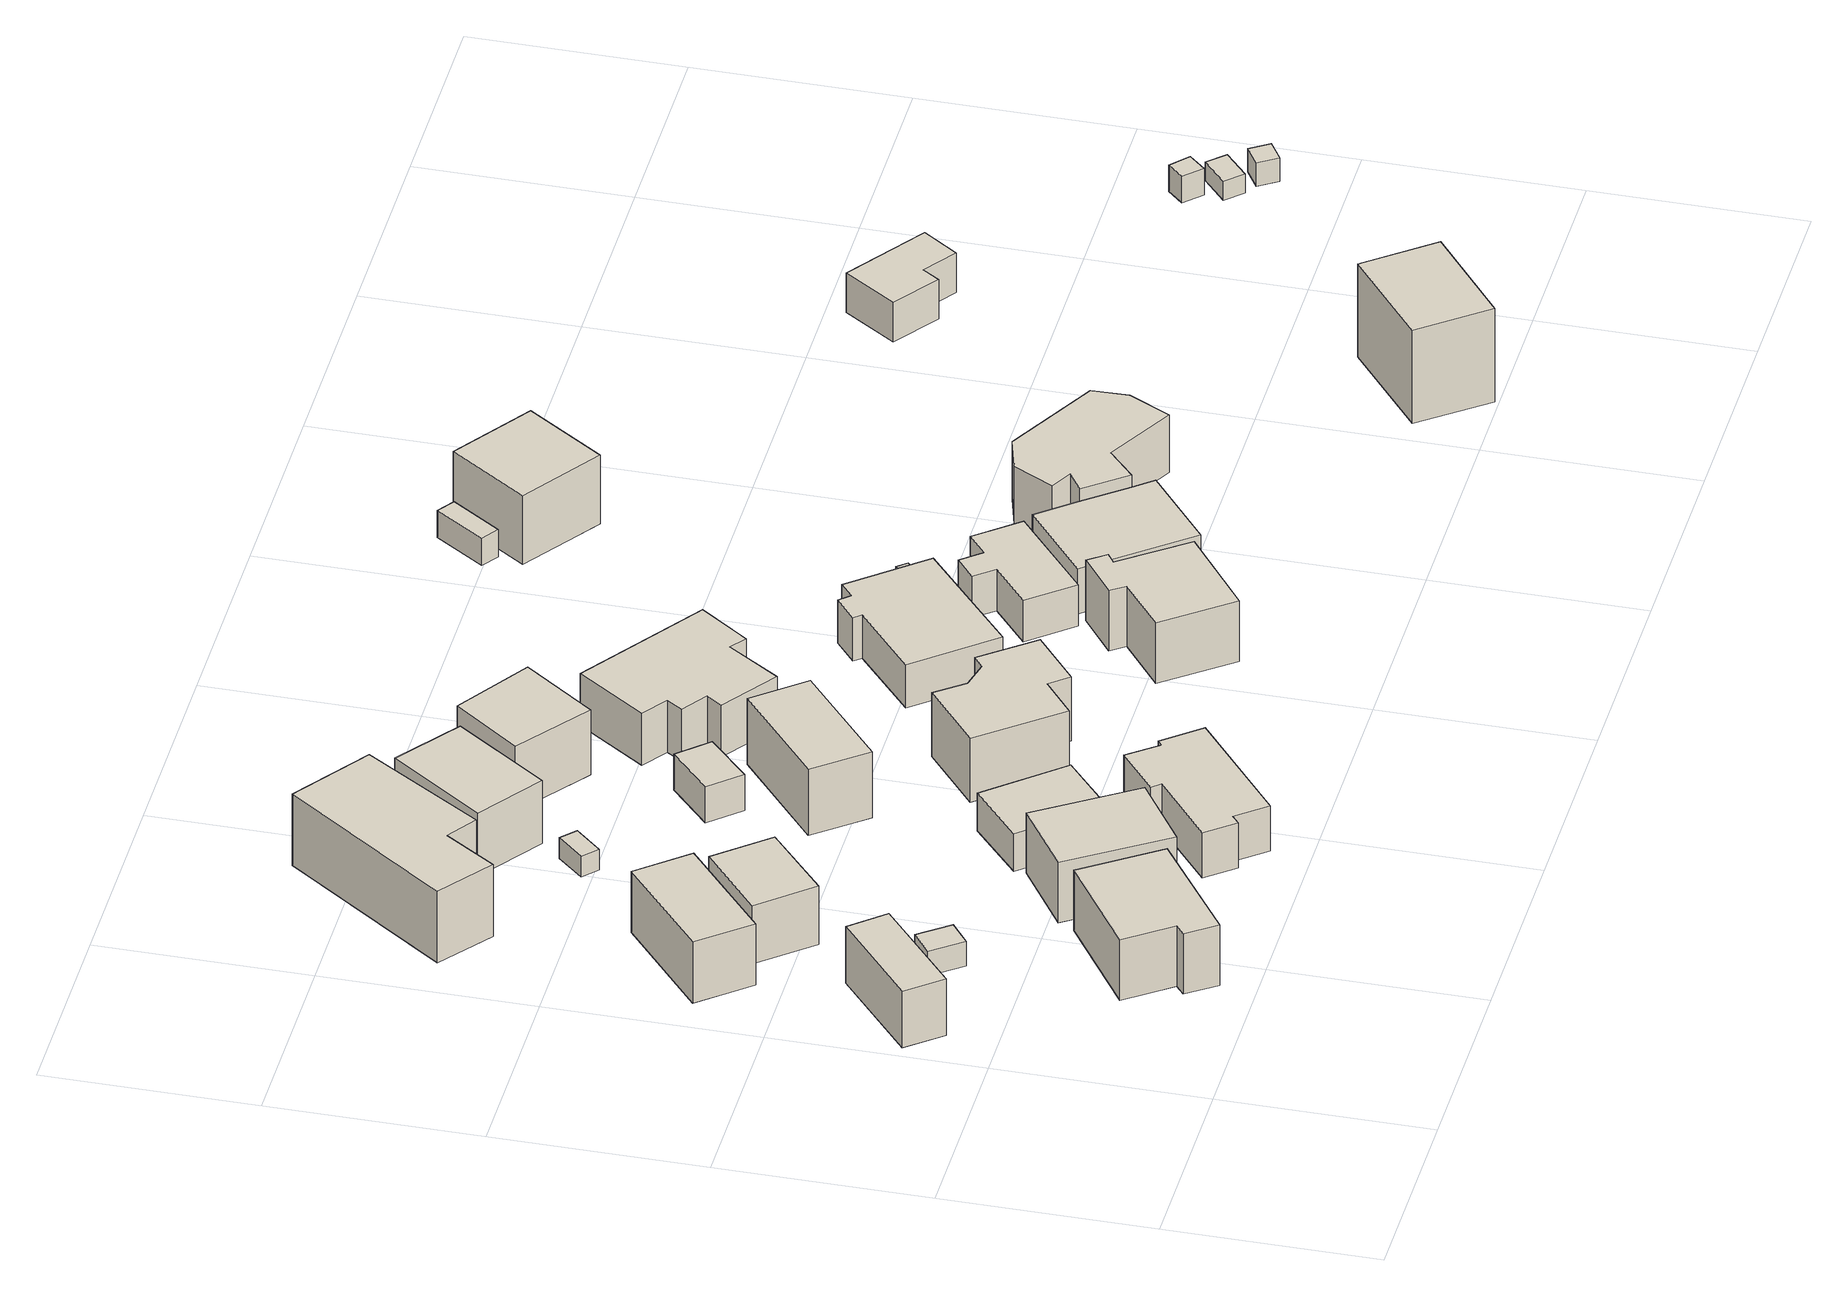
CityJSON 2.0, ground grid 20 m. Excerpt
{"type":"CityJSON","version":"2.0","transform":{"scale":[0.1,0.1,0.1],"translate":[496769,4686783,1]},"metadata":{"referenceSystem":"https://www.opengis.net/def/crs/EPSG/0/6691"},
"CityObjects":{
"building1":{"type":"Building","attributes":{"usage":"411","yearOfConstruction":1925,"measuredHeight":6.4,"storeysAboveGround":1,"storeysBelowGround":9999,"BuildingDetailAttribute.siteArea":193,"BuildingDetailAttribute.totalFloorArea":40,"BuildingDetailAttribute.buildingFootprintArea":40,"BuildingDetailAttribute.buildingRoofEdgeArea":46.1,"BuildingDetailAttribute.buildingStructureOrgType":"1","BuildingDetailAttribute.fireproofStructureType":"1003","BuildingDetailAttribute.urbanPlanType":"21","BuildingDetailAttribute.areaClassificationType":"22","BuildingDetailAttribute.districtsAndZonesType":"5","BuildingDetailAttribute.landUseType":"261","BuildingDetailAttribute.buildingCoverageRate":21,"BuildingDetailAttribute.floorAreaRate":21,"BuildingDetailAttribute.specifiedBuildingCoverageRate":60,"BuildingDetailAttribute.specifiedFloorAreaRate":200,"BuildingDetailAttribute.surveyYear":2018,"TsunamiRiskAttribute.description":"1","TsunamiRiskAttribute.rank":"3","TsunamiRiskAttribute.depth":3.55,"LandSlideRiskAttribute.description":"1","LandSlideRiskAttribute.areaType":"1","BuildingIDAttribute.prefecture":"01","BuildingIDAttribute.city":"01205","RealEstateIDAttribute.realEstateIDOfBuilding":"4302000064531-0000","RealEstateIDAttribute.numberOfRealEstateIDOfLand":132,"RealEstateIDAttribute.realEstateIDOfLand":"4302000068908-0000","RealEstateIDAttribute.matchingScore":98},"geometry":[{"type":"Solid","lod":"1","boundaries":[[[[0,1,2,3]],[[2,4,5,3]],[[1,6,4,2]],[[0,7,6,1]],[[3,5,7,0]],[[4,6,7,5]]]]}]},
"building2":{"type":"Building","attributes":{"usage":"461","yearOfConstruction":"0001","measuredHeight":3.1,"storeysAboveGround":9999,"storeysBelowGround":9999,"BuildingDetailAttribute.siteArea":-9999,"BuildingDetailAttribute.totalFloorArea":-9999,"BuildingDetailAttribute.buildingFootprintArea":-9999,"BuildingDetailAttribute.buildingRoofEdgeArea":-9999,"BuildingDetailAttribute.buildingStructureOrgType":"9","BuildingDetailAttribute.fireproofStructureType":"1011","BuildingDetailAttribute.urbanPlanType":"21","BuildingDetailAttribute.areaClassificationType":"22","BuildingDetailAttribute.districtsAndZonesType":"99","BuildingDetailAttribute.landUseType":"231","BuildingDetailAttribute.buildingCoverageRate":-9999,"BuildingDetailAttribute.floorAreaRate":-9999,"BuildingDetailAttribute.specifiedBuildingCoverageRate":-9999,"BuildingDetailAttribute.specifiedFloorAreaRate":-9999,"BuildingDetailAttribute.surveyYear":2018,"TsunamiRiskAttribute.description":"1","TsunamiRiskAttribute.rank":"3","TsunamiRiskAttribute.depth":3.49,"LandSlideRiskAttribute.description":"1","LandSlideRiskAttribute.areaType":"1","BuildingIDAttribute.prefecture":"01","BuildingIDAttribute.city":"01205","RealEstateIDAttribute.realEstateIDOfBuilding":"4302000064489-0000","RealEstateIDAttribute.numberOfRealEstateIDOfLand":132,"RealEstateIDAttribute.realEstateIDOfLand":"4302000068908-0000","RealEstateIDAttribute.matchingScore":86},"geometry":[{"type":"Solid","lod":"1","boundaries":[[[[8,9,10,11]],[[10,12,13,11]],[[9,14,12,10]],[[8,15,14,9]],[[11,13,15,8]],[[12,14,15,13]]]]}]},
"building3":{"type":"Building","attributes":{"usage":"411","yearOfConstruction":1952,"measuredHeight":7.5,"storeysAboveGround":2,"storeysBelowGround":9999,"BuildingDetailAttribute.siteArea":149,"BuildingDetailAttribute.totalFloorArea":161,"BuildingDetailAttribute.buildingFootprintArea":101,"BuildingDetailAttribute.buildingRoofEdgeArea":101.9,"BuildingDetailAttribute.buildingStructureOrgType":"1","BuildingDetailAttribute.fireproofStructureType":"1003","BuildingDetailAttribute.urbanPlanType":"21","BuildingDetailAttribute.areaClassificationType":"22","BuildingDetailAttribute.districtsAndZonesType":"5","BuildingDetailAttribute.landUseType":"261","BuildingDetailAttribute.buildingCoverageRate":68,"BuildingDetailAttribute.floorAreaRate":108,"BuildingDetailAttribute.specifiedBuildingCoverageRate":60,"BuildingDetailAttribute.specifiedFloorAreaRate":200,"BuildingDetailAttribute.surveyYear":2018,"TsunamiRiskAttribute.description":"1","TsunamiRiskAttribute.rank":"3","TsunamiRiskAttribute.depth":3.6,"LandSlideRiskAttribute.description":"1","LandSlideRiskAttribute.areaType":"1","BuildingIDAttribute.prefecture":"01","BuildingIDAttribute.city":"01205","RealEstateIDAttribute.realEstateIDOfBuilding":"4302000064516-0000","RealEstateIDAttribute.numberOfRealEstateIDOfLand":132,"RealEstateIDAttribute.realEstateIDOfLand":"4302000068908-0000","RealEstateIDAttribute.matchingScore":98},"geometry":[{"type":"Solid","lod":"1","boundaries":[[[[16,17,18,19,20,21]],[[20,22,23,21]],[[19,24,22,20]],[[18,25,24,19]],[[17,26,25,18]],[[16,27,26,17]],[[21,23,27,16]],[[22,24,25,26,27,23]]]]}]},
"building4":{"type":"Building","attributes":{"usage":"411","yearOfConstruction":1968,"measuredHeight":7.3,"storeysAboveGround":2,"storeysBelowGround":9999,"BuildingDetailAttribute.siteArea":93,"BuildingDetailAttribute.totalFloorArea":92,"BuildingDetailAttribute.buildingFootprintArea":52,"BuildingDetailAttribute.buildingRoofEdgeArea":71.8,"BuildingDetailAttribute.buildingStructureOrgType":"1","BuildingDetailAttribute.fireproofStructureType":"1003","BuildingDetailAttribute.urbanPlanType":"21","BuildingDetailAttribute.areaClassificationType":"22","BuildingDetailAttribute.districtsAndZonesType":"5","BuildingDetailAttribute.landUseType":"261","BuildingDetailAttribute.buildingCoverageRate":56,"BuildingDetailAttribute.floorAreaRate":99,"BuildingDetailAttribute.specifiedBuildingCoverageRate":60,"BuildingDetailAttribute.specifiedFloorAreaRate":200,"BuildingDetailAttribute.surveyYear":2018,"TsunamiRiskAttribute.description":"1","TsunamiRiskAttribute.rank":"3","TsunamiRiskAttribute.depth":3.56,"LandSlideRiskAttribute.description":"1","LandSlideRiskAttribute.areaType":"1","BuildingIDAttribute.prefecture":"01","BuildingIDAttribute.city":"01205","RealEstateIDAttribute.realEstateIDOfBuilding":"4302000064523-0000","RealEstateIDAttribute.numberOfRealEstateIDOfLand":132,"RealEstateIDAttribute.realEstateIDOfLand":"4302000068908-0000","RealEstateIDAttribute.matchingScore":98},"geometry":[{"type":"Solid","lod":"1","boundaries":[[[[28,29,30,31]],[[30,32,33,31]],[[29,34,32,30]],[[28,35,34,29]],[[31,33,35,28]],[[32,34,35,33]]]]}]},
"building5":{"type":"Building","attributes":{"usage":"411","yearOfConstruction":1966,"measuredHeight":7.1,"storeysAboveGround":2,"storeysBelowGround":9999,"BuildingDetailAttribute.siteArea":93,"BuildingDetailAttribute.totalFloorArea":89,"BuildingDetailAttribute.buildingFootprintArea":49,"BuildingDetailAttribute.buildingRoofEdgeArea":54,"BuildingDetailAttribute.buildingStructureOrgType":"1","BuildingDetailAttribute.fireproofStructureType":"1003","BuildingDetailAttribute.urbanPlanType":"21","BuildingDetailAttribute.areaClassificationType":"22","BuildingDetailAttribute.districtsAndZonesType":"5","BuildingDetailAttribute.landUseType":"261","BuildingDetailAttribute.buildingCoverageRate":53,"BuildingDetailAttribute.floorAreaRate":96,"BuildingDetailAttribute.specifiedBuildingCoverageRate":60,"BuildingDetailAttribute.specifiedFloorAreaRate":200,"BuildingDetailAttribute.surveyYear":2018,"TsunamiRiskAttribute.description":"1","TsunamiRiskAttribute.rank":"3","TsunamiRiskAttribute.depth":3.73,"LandSlideRiskAttribute.description":"1","LandSlideRiskAttribute.areaType":"1","BuildingIDAttribute.prefecture":"01","BuildingIDAttribute.city":"01205","RealEstateIDAttribute.realEstateIDOfBuilding":"4302000064539-0000","RealEstateIDAttribute.numberOfRealEstateIDOfLand":132,"RealEstateIDAttribute.realEstateIDOfLand":"4302000068908-0000","RealEstateIDAttribute.matchingScore":98},"geometry":[{"type":"Solid","lod":"1","boundaries":[[[[36,37,38,39]],[[38,40,41,39]],[[37,42,40,38]],[[36,43,42,37]],[[39,41,43,36]],[[40,42,43,41]]]]}]},
"building6":{"type":"Building","attributes":{"usage":"411","yearOfConstruction":1950,"measuredHeight":7.6,"storeysAboveGround":1,"storeysBelowGround":9999,"BuildingDetailAttribute.siteArea":101,"BuildingDetailAttribute.totalFloorArea":76,"BuildingDetailAttribute.buildingFootprintArea":76,"BuildingDetailAttribute.buildingRoofEdgeArea":87.6,"BuildingDetailAttribute.buildingStructureOrgType":"1","BuildingDetailAttribute.fireproofStructureType":"1003","BuildingDetailAttribute.urbanPlanType":"21","BuildingDetailAttribute.areaClassificationType":"22","BuildingDetailAttribute.districtsAndZonesType":"5","BuildingDetailAttribute.landUseType":"261","BuildingDetailAttribute.buildingCoverageRate":75,"BuildingDetailAttribute.floorAreaRate":75,"BuildingDetailAttribute.specifiedBuildingCoverageRate":60,"BuildingDetailAttribute.specifiedFloorAreaRate":200,"BuildingDetailAttribute.surveyYear":2018,"TsunamiRiskAttribute.description":"1","TsunamiRiskAttribute.rank":"3","TsunamiRiskAttribute.depth":3.57,"BuildingIDAttribute.prefecture":"01","BuildingIDAttribute.city":"01205","RealEstateIDAttribute.realEstateIDOfBuilding":"4302000064532-0000","RealEstateIDAttribute.numberOfRealEstateIDOfLand":132,"RealEstateIDAttribute.realEstateIDOfLand":"4302000068908-0000","RealEstateIDAttribute.matchingScore":97},"geometry":[{"type":"Solid","lod":"1","boundaries":[[[[44,45,46,47]],[[46,48,49,47]],[[45,50,48,46]],[[44,51,50,45]],[[47,49,51,44]],[[48,50,51,49]]]]}]},
"building7":{"type":"Building","attributes":{"usage":"441","yearOfConstruction":1932,"measuredHeight":8.3,"storeysAboveGround":1,"storeysBelowGround":9999,"BuildingDetailAttribute.siteArea":243,"BuildingDetailAttribute.totalFloorArea":162,"BuildingDetailAttribute.buildingFootprintArea":162,"BuildingDetailAttribute.buildingRoofEdgeArea":161.8,"BuildingDetailAttribute.buildingStructureOrgType":"1","BuildingDetailAttribute.fireproofStructureType":"1003","BuildingDetailAttribute.urbanPlanType":"21","BuildingDetailAttribute.areaClassificationType":"22","BuildingDetailAttribute.districtsAndZonesType":"9","BuildingDetailAttribute.landUseType":"261","BuildingDetailAttribute.buildingCoverageRate":67,"BuildingDetailAttribute.floorAreaRate":67,"BuildingDetailAttribute.specifiedBuildingCoverageRate":80,"BuildingDetailAttribute.specifiedFloorAreaRate":200,"BuildingDetailAttribute.surveyYear":2018,"TsunamiRiskAttribute.description":"1","TsunamiRiskAttribute.rank":"3","TsunamiRiskAttribute.depth":3.67,"LandSlideRiskAttribute.description":"1","LandSlideRiskAttribute.areaType":"1","BuildingIDAttribute.prefecture":"01","BuildingIDAttribute.city":"01205","RealEstateIDAttribute.realEstateIDOfBuilding":"4302000064540-0000","RealEstateIDAttribute.numberOfRealEstateIDOfLand":132,"RealEstateIDAttribute.realEstateIDOfLand":"4302000068908-0000","RealEstateIDAttribute.matchingScore":97},"geometry":[{"type":"Solid","lod":"1","boundaries":[[[[52,53,54,55,56,57]],[[56,58,59,57]],[[55,60,58,56]],[[54,61,60,55]],[[53,62,61,54]],[[52,63,62,53]],[[57,59,63,52]],[[58,60,61,62,63,59]]]]}]},
"building8":{"type":"Building","attributes":{"usage":"461","yearOfConstruction":"0001","measuredHeight":2.3,"storeysAboveGround":9999,"storeysBelowGround":9999,"BuildingDetailAttribute.siteArea":-9999,"BuildingDetailAttribute.totalFloorArea":-9999,"BuildingDetailAttribute.buildingFootprintArea":-9999,"BuildingDetailAttribute.buildingRoofEdgeArea":-9999,"BuildingDetailAttribute.buildingStructureOrgType":"9","BuildingDetailAttribute.fireproofStructureType":"1011","BuildingDetailAttribute.urbanPlanType":"21","BuildingDetailAttribute.areaClassificationType":"22","BuildingDetailAttribute.districtsAndZonesType":"99","BuildingDetailAttribute.landUseType":"231","BuildingDetailAttribute.buildingCoverageRate":-9999,"BuildingDetailAttribute.floorAreaRate":-9999,"BuildingDetailAttribute.specifiedBuildingCoverageRate":-9999,"BuildingDetailAttribute.specifiedFloorAreaRate":-9999,"BuildingDetailAttribute.surveyYear":2018,"TsunamiRiskAttribute.description":"1","TsunamiRiskAttribute.rank":"3","TsunamiRiskAttribute.depth":3.8,"BuildingIDAttribute.prefecture":"01","BuildingIDAttribute.city":"01205"},"geometry":[{"type":"Solid","lod":"1","boundaries":[[[[64,65,66,67]],[[66,68,69,67]],[[65,70,68,66]],[[64,71,70,65]],[[67,69,71,64]],[[68,70,71,69]]]]}]},
"building9":{"type":"Building","attributes":{"usage":"411","yearOfConstruction":1931,"measuredHeight":5.2,"storeysAboveGround":1,"storeysBelowGround":9999,"BuildingDetailAttribute.siteArea":94,"BuildingDetailAttribute.totalFloorArea":61,"BuildingDetailAttribute.buildingFootprintArea":61,"BuildingDetailAttribute.buildingRoofEdgeArea":63.1,"BuildingDetailAttribute.buildingStructureOrgType":"1","BuildingDetailAttribute.fireproofStructureType":"1003","BuildingDetailAttribute.urbanPlanType":"21","BuildingDetailAttribute.areaClassificationType":"22","BuildingDetailAttribute.districtsAndZonesType":"5","BuildingDetailAttribute.landUseType":"261","BuildingDetailAttribute.buildingCoverageRate":65,"BuildingDetailAttribute.floorAreaRate":65,"BuildingDetailAttribute.specifiedBuildingCoverageRate":60,"BuildingDetailAttribute.specifiedFloorAreaRate":200,"BuildingDetailAttribute.surveyYear":2018,"TsunamiRiskAttribute.description":"1","TsunamiRiskAttribute.rank":"3","TsunamiRiskAttribute.depth":3.69,"BuildingIDAttribute.prefecture":"01","BuildingIDAttribute.city":"01205","RealEstateIDAttribute.realEstateIDOfBuilding":"4302000064509-0000","RealEstateIDAttribute.numberOfRealEstateIDOfLand":132,"RealEstateIDAttribute.realEstateIDOfLand":"4302000068908-0000","RealEstateIDAttribute.matchingScore":98},"geometry":[{"type":"Solid","lod":"1","boundaries":[[[[72,73,74,75]],[[74,76,77,75]],[[73,78,76,74]],[[72,79,78,73]],[[75,77,79,72]],[[76,78,79,77]]]]}]},
"building10":{"type":"Building","attributes":{"usage":"411","yearOfConstruction":2012,"measuredHeight":5.8,"storeysAboveGround":2,"storeysBelowGround":9999,"BuildingDetailAttribute.siteArea":272,"BuildingDetailAttribute.totalFloorArea":99,"BuildingDetailAttribute.buildingFootprintArea":99,"BuildingDetailAttribute.buildingRoofEdgeArea":96.8,"BuildingDetailAttribute.buildingStructureOrgType":"1","BuildingDetailAttribute.fireproofStructureType":"1003","BuildingDetailAttribute.urbanPlanType":"21","BuildingDetailAttribute.areaClassificationType":"22","BuildingDetailAttribute.districtsAndZonesType":"5","BuildingDetailAttribute.landUseType":"261","BuildingDetailAttribute.buildingCoverageRate":36,"BuildingDetailAttribute.floorAreaRate":36,"BuildingDetailAttribute.specifiedBuildingCoverageRate":60,"BuildingDetailAttribute.specifiedFloorAreaRate":200,"BuildingDetailAttribute.surveyYear":2018,"TsunamiRiskAttribute.description":"1","TsunamiRiskAttribute.rank":"3","TsunamiRiskAttribute.depth":3.63,"BuildingIDAttribute.prefecture":"01","BuildingIDAttribute.city":"01205","RealEstateIDAttribute.realEstateIDOfBuilding":"4302001153272-0000","RealEstateIDAttribute.numberOfRealEstateIDOfLand":1,"RealEstateIDAttribute.realEstateIDOfLand":"4302000068994-0000","RealEstateIDAttribute.matchingScore":92},"geometry":[{"type":"Solid","lod":"1","boundaries":[[[[80,81,82,83,84,85,86,87,88,89]],[[88,90,91,89]],[[87,92,90,88]],[[86,93,92,87]],[[85,94,93,86]],[[84,95,94,85]],[[83,96,95,84]],[[82,97,96,83]],[[81,98,97,82]],[[80,99,98,81]],[[89,91,99,80]],[[90,92,93,94,95,96,97,98,99,91]]]]}]},
"building11":{"type":"Building","attributes":{"usage":"411","yearOfConstruction":1952,"measuredHeight":7.6,"storeysAboveGround":2,"storeysBelowGround":9999,"BuildingDetailAttribute.siteArea":250,"BuildingDetailAttribute.totalFloorArea":306,"BuildingDetailAttribute.buildingFootprintArea":160,"BuildingDetailAttribute.buildingRoofEdgeArea":81.1,"BuildingDetailAttribute.buildingStructureOrgType":"1","BuildingDetailAttribute.fireproofStructureType":"1003","BuildingDetailAttribute.urbanPlanType":"21","BuildingDetailAttribute.areaClassificationType":"22","BuildingDetailAttribute.districtsAndZonesType":"9","BuildingDetailAttribute.landUseType":"261","BuildingDetailAttribute.buildingCoverageRate":64,"BuildingDetailAttribute.floorAreaRate":122,"BuildingDetailAttribute.specifiedBuildingCoverageRate":80,"BuildingDetailAttribute.specifiedFloorAreaRate":200,"BuildingDetailAttribute.surveyYear":2018,"TsunamiRiskAttribute.description":"1","TsunamiRiskAttribute.rank":"3","TsunamiRiskAttribute.depth":3.76,"BuildingIDAttribute.prefecture":"01","BuildingIDAttribute.city":"01205"},"geometry":[{"type":"Solid","lod":"1","boundaries":[[[[100,101,102,103]],[[102,104,105,103]],[[101,106,104,102]],[[100,107,106,101]],[[103,105,107,100]],[[104,106,107,105]]]]}]},
"building12":{"type":"Building","attributes":{"usage":"461","yearOfConstruction":"0001","measuredHeight":4.3,"storeysAboveGround":9999,"storeysBelowGround":9999,"BuildingDetailAttribute.siteArea":-9999,"BuildingDetailAttribute.totalFloorArea":-9999,"BuildingDetailAttribute.buildingFootprintArea":-9999,"BuildingDetailAttribute.buildingRoofEdgeArea":-9999,"BuildingDetailAttribute.buildingStructureOrgType":"9","BuildingDetailAttribute.fireproofStructureType":"1011","BuildingDetailAttribute.urbanPlanType":"21","BuildingDetailAttribute.areaClassificationType":"22","BuildingDetailAttribute.districtsAndZonesType":"99","BuildingDetailAttribute.landUseType":"231","BuildingDetailAttribute.buildingCoverageRate":-9999,"BuildingDetailAttribute.floorAreaRate":-9999,"BuildingDetailAttribute.specifiedBuildingCoverageRate":-9999,"BuildingDetailAttribute.specifiedFloorAreaRate":-9999,"BuildingDetailAttribute.surveyYear":2018,"TsunamiRiskAttribute.description":"1","TsunamiRiskAttribute.rank":"3","TsunamiRiskAttribute.depth":3.72,"BuildingIDAttribute.prefecture":"01","BuildingIDAttribute.city":"01205","RealEstateIDAttribute.realEstateIDOfBuilding":"4302000064543-0000","RealEstateIDAttribute.numberOfRealEstateIDOfLand":132,"RealEstateIDAttribute.realEstateIDOfLand":"4302000068908-0000","RealEstateIDAttribute.matchingScore":93},"geometry":[{"type":"Solid","lod":"1","boundaries":[[[[108,109,110,111]],[[110,112,113,111]],[[109,114,112,110]],[[108,115,114,109]],[[111,113,115,108]],[[112,114,115,113]]]]}]},
"building13":{"type":"Building","attributes":{"usage":"413","yearOfConstruction":1972,"measuredHeight":7.6,"storeysAboveGround":3,"storeysBelowGround":9999,"BuildingDetailAttribute.siteArea":104,"BuildingDetailAttribute.totalFloorArea":171,"BuildingDetailAttribute.buildingFootprintArea":85,"BuildingDetailAttribute.buildingRoofEdgeArea":74,"BuildingDetailAttribute.buildingStructureOrgType":"1","BuildingDetailAttribute.fireproofStructureType":"1003","BuildingDetailAttribute.urbanPlanType":"21","BuildingDetailAttribute.areaClassificationType":"22","BuildingDetailAttribute.districtsAndZonesType":"5","BuildingDetailAttribute.landUseType":"261","BuildingDetailAttribute.buildingCoverageRate":82,"BuildingDetailAttribute.floorAreaRate":164,"BuildingDetailAttribute.specifiedBuildingCoverageRate":60,"BuildingDetailAttribute.specifiedFloorAreaRate":200,"BuildingDetailAttribute.surveyYear":2018,"TsunamiRiskAttribute.description":"1","TsunamiRiskAttribute.rank":"3","TsunamiRiskAttribute.depth":3.65,"BuildingIDAttribute.prefecture":"01","BuildingIDAttribute.city":"01205"},"geometry":[{"type":"Solid","lod":"1","boundaries":[[[[116,117,118,119]],[[118,120,121,119]],[[117,122,120,118]],[[116,123,122,117]],[[119,121,123,116]],[[120,122,123,121]]]]}]},
"building14":{"type":"Building","attributes":{"usage":"411","yearOfConstruction":1976,"measuredHeight":7.8,"storeysAboveGround":2,"storeysBelowGround":9999,"BuildingDetailAttribute.siteArea":415,"BuildingDetailAttribute.totalFloorArea":131,"BuildingDetailAttribute.buildingFootprintArea":65,"BuildingDetailAttribute.buildingRoofEdgeArea":69.7,"BuildingDetailAttribute.buildingStructureOrgType":"1","BuildingDetailAttribute.fireproofStructureType":"1003","BuildingDetailAttribute.urbanPlanType":"21","BuildingDetailAttribute.areaClassificationType":"22","BuildingDetailAttribute.districtsAndZonesType":"9","BuildingDetailAttribute.landUseType":"261","BuildingDetailAttribute.buildingCoverageRate":16,"BuildingDetailAttribute.floorAreaRate":32,"BuildingDetailAttribute.specifiedBuildingCoverageRate":80,"BuildingDetailAttribute.specifiedFloorAreaRate":200,"BuildingDetailAttribute.surveyYear":2018,"TsunamiRiskAttribute.description":"1","TsunamiRiskAttribute.rank":"3","TsunamiRiskAttribute.depth":3.72,"BuildingIDAttribute.prefecture":"01","BuildingIDAttribute.city":"01205","RealEstateIDAttribute.realEstateIDOfBuilding":"4302000064498-0000","RealEstateIDAttribute.numberOfRealEstateIDOfLand":132,"RealEstateIDAttribute.realEstateIDOfLand":"4302000068908-0000","RealEstateIDAttribute.matchingScore":98},"geometry":[{"type":"Solid","lod":"1","boundaries":[[[[124,125,126,127]],[[126,128,129,127]],[[125,130,128,126]],[[124,131,130,125]],[[127,129,131,124]],[[128,130,131,129]]]]}]},
"building15":{"type":"Building","attributes":{"usage":"411","yearOfConstruction":1999,"measuredHeight":8.8,"storeysAboveGround":2,"storeysBelowGround":9999,"BuildingDetailAttribute.siteArea":102,"BuildingDetailAttribute.totalFloorArea":161,"BuildingDetailAttribute.buildingFootprintArea":85,"BuildingDetailAttribute.buildingRoofEdgeArea":101.5,"BuildingDetailAttribute.buildingStructureOrgType":"1","BuildingDetailAttribute.fireproofStructureType":"1003","BuildingDetailAttribute.urbanPlanType":"21","BuildingDetailAttribute.areaClassificationType":"22","BuildingDetailAttribute.districtsAndZonesType":"5","BuildingDetailAttribute.landUseType":"261","BuildingDetailAttribute.buildingCoverageRate":83,"BuildingDetailAttribute.floorAreaRate":158,"BuildingDetailAttribute.specifiedBuildingCoverageRate":60,"BuildingDetailAttribute.specifiedFloorAreaRate":200,"BuildingDetailAttribute.surveyYear":2018,"TsunamiRiskAttribute.description":"1","TsunamiRiskAttribute.rank":"3","TsunamiRiskAttribute.depth":3.51,"BuildingIDAttribute.prefecture":"01","BuildingIDAttribute.city":"01205","RealEstateIDAttribute.realEstateIDOfBuilding":"4302000064516-0000","RealEstateIDAttribute.numberOfRealEstateIDOfLand":132,"RealEstateIDAttribute.realEstateIDOfLand":"4302000068908-0000","RealEstateIDAttribute.matchingScore":98},"geometry":[{"type":"Solid","lod":"1","boundaries":[[[[132,133,134,135,136,137,138,139,140]],[[139,141,142,140]],[[138,143,141,139]],[[137,144,143,138]],[[136,145,144,137]],[[135,146,145,136]],[[134,147,146,135]],[[133,148,147,134]],[[132,149,148,133]],[[140,142,149,132]],[[141,143,144,145,146,147,148,149,142]]]]}]},
"building16":{"type":"Building","attributes":{"usage":"461","yearOfConstruction":"0001","measuredHeight":-9999,"storeysAboveGround":9999,"storeysBelowGround":9999,"BuildingDetailAttribute.siteArea":-9999,"BuildingDetailAttribute.totalFloorArea":-9999,"BuildingDetailAttribute.buildingFootprintArea":-9999,"BuildingDetailAttribute.buildingRoofEdgeArea":-9999,"BuildingDetailAttribute.buildingStructureOrgType":"9","BuildingDetailAttribute.fireproofStructureType":"1011","BuildingDetailAttribute.urbanPlanType":"21","BuildingDetailAttribute.areaClassificationType":"22","BuildingDetailAttribute.districtsAndZonesType":"99","BuildingDetailAttribute.landUseType":"231","BuildingDetailAttribute.buildingCoverageRate":-9999,"BuildingDetailAttribute.floorAreaRate":-9999,"BuildingDetailAttribute.specifiedBuildingCoverageRate":-9999,"BuildingDetailAttribute.specifiedFloorAreaRate":-9999,"BuildingDetailAttribute.surveyYear":2018,"TsunamiRiskAttribute.description":"1","TsunamiRiskAttribute.rank":"3","TsunamiRiskAttribute.depth":3.5,"BuildingIDAttribute.prefecture":"01","BuildingIDAttribute.city":"01205"},"geometry":[{"type":"Solid","lod":"1","boundaries":[[[[150,151,152,153]],[[152,154,155,153]],[[151,156,154,152]],[[150,157,156,151]],[[153,155,157,150]],[[154,156,157,155]]]]}]},
"building17":{"type":"Building","attributes":{"usage":"402","yearOfConstruction":1987,"measuredHeight":7.7,"storeysAboveGround":2,"storeysBelowGround":9999,"BuildingDetailAttribute.siteArea":277,"BuildingDetailAttribute.totalFloorArea":218,"BuildingDetailAttribute.buildingFootprintArea":144,"BuildingDetailAttribute.buildingRoofEdgeArea":140.8,"BuildingDetailAttribute.buildingStructureOrgType":"1","BuildingDetailAttribute.fireproofStructureType":"1003","BuildingDetailAttribute.urbanPlanType":"21","BuildingDetailAttribute.areaClassificationType":"22","BuildingDetailAttribute.districtsAndZonesType":"9","BuildingDetailAttribute.landUseType":"261","BuildingDetailAttribute.buildingCoverageRate":52,"BuildingDetailAttribute.floorAreaRate":79,"BuildingDetailAttribute.specifiedBuildingCoverageRate":80,"BuildingDetailAttribute.specifiedFloorAreaRate":200,"BuildingDetailAttribute.surveyYear":2018,"TsunamiRiskAttribute.description":"1","TsunamiRiskAttribute.rank":"3","TsunamiRiskAttribute.depth":3.61,"BuildingIDAttribute.prefecture":"01","BuildingIDAttribute.city":"01205","RealEstateIDAttribute.realEstateIDOfBuilding":"4302000064556-0000","RealEstateIDAttribute.numberOfRealEstateIDOfLand":1,"RealEstateIDAttribute.realEstateIDOfLand":"4302000068914-0000","RealEstateIDAttribute.matchingScore":89},"geometry":[{"type":"Solid","lod":"1","boundaries":[[[[158,159,160,161,162,163,164,165,166,167]],[[166,168,169,167]],[[165,170,168,166]],[[164,171,170,165]],[[163,172,171,164]],[[162,173,172,163]],[[161,174,173,162]],[[160,175,174,161]],[[159,176,175,160]],[[158,177,176,159]],[[167,169,177,158]],[[168,170,171,172,173,174,175,176,177,169]]]]}]},
"building18":{"type":"Building","attributes":{"usage":"411","yearOfConstruction":2006,"measuredHeight":6.3,"storeysAboveGround":1,"storeysBelowGround":9999,"BuildingDetailAttribute.siteArea":249,"BuildingDetailAttribute.totalFloorArea":108,"BuildingDetailAttribute.buildingFootprintArea":108,"BuildingDetailAttribute.buildingRoofEdgeArea":125.9,"BuildingDetailAttribute.buildingStructureOrgType":"1","BuildingDetailAttribute.fireproofStructureType":"1003","BuildingDetailAttribute.urbanPlanType":"21","BuildingDetailAttribute.areaClassificationType":"22","BuildingDetailAttribute.districtsAndZonesType":"9","BuildingDetailAttribute.landUseType":"261","BuildingDetailAttribute.buildingCoverageRate":43,"BuildingDetailAttribute.floorAreaRate":43,"BuildingDetailAttribute.specifiedBuildingCoverageRate":80,"BuildingDetailAttribute.specifiedFloorAreaRate":200,"BuildingDetailAttribute.surveyYear":2018,"TsunamiRiskAttribute.description":"1","TsunamiRiskAttribute.rank":"3","TsunamiRiskAttribute.depth":3.44,"BuildingIDAttribute.prefecture":"01","BuildingIDAttribute.city":"01205","RealEstateIDAttribute.realEstateIDOfBuilding":"4302001140409-0000","RealEstateIDAttribute.numberOfRealEstateIDOfLand":1,"RealEstateIDAttribute.realEstateIDOfLand":"4302000068943-0000","RealEstateIDAttribute.matchingScore":97},"geometry":[{"type":"Solid","lod":"1","boundaries":[[[[178,179,180,181,182,183,184,185]],[[184,186,187,185]],[[183,188,186,184]],[[182,189,188,183]],[[181,190,189,182]],[[180,191,190,181]],[[179,192,191,180]],[[178,193,192,179]],[[185,187,193,178]],[[186,188,189,190,191,192,193,187]]]]}]},
"building19":{"type":"Building","attributes":{"usage":"411","yearOfConstruction":1970,"measuredHeight":6.9,"storeysAboveGround":2,"storeysBelowGround":9999,"BuildingDetailAttribute.siteArea":224,"BuildingDetailAttribute.totalFloorArea":99,"BuildingDetailAttribute.buildingFootprintArea":59,"BuildingDetailAttribute.buildingRoofEdgeArea":87.8,"BuildingDetailAttribute.buildingStructureOrgType":"1","BuildingDetailAttribute.fireproofStructureType":"1003","BuildingDetailAttribute.urbanPlanType":"21","BuildingDetailAttribute.areaClassificationType":"22","BuildingDetailAttribute.districtsAndZonesType":"5","BuildingDetailAttribute.landUseType":"261","BuildingDetailAttribute.buildingCoverageRate":26,"BuildingDetailAttribute.floorAreaRate":44,"BuildingDetailAttribute.specifiedBuildingCoverageRate":60,"BuildingDetailAttribute.specifiedFloorAreaRate":200,"BuildingDetailAttribute.surveyYear":2018,"TsunamiRiskAttribute.description":"1","TsunamiRiskAttribute.rank":"3","TsunamiRiskAttribute.depth":3.68,"BuildingIDAttribute.prefecture":"01","BuildingIDAttribute.city":"01205","RealEstateIDAttribute.realEstateIDOfBuilding":"4302000064532-0000","RealEstateIDAttribute.numberOfRealEstateIDOfLand":132,"RealEstateIDAttribute.realEstateIDOfLand":"4302000068908-0000","RealEstateIDAttribute.matchingScore":97},"geometry":[{"type":"Solid","lod":"1","boundaries":[[[[194,195,196,197,198,199,200,201]],[[200,202,203,201]],[[199,204,202,200]],[[198,205,204,199]],[[197,206,205,198]],[[196,207,206,197]],[[195,208,207,196]],[[194,209,208,195]],[[201,203,209,194]],[[202,204,205,206,207,208,209,203]]]]}]},
"building20":{"type":"Building","attributes":{"usage":"461","yearOfConstruction":"0001","measuredHeight":4.7,"storeysAboveGround":9999,"storeysBelowGround":9999,"BuildingDetailAttribute.siteArea":-9999,"BuildingDetailAttribute.totalFloorArea":-9999,"BuildingDetailAttribute.buildingFootprintArea":-9999,"BuildingDetailAttribute.buildingRoofEdgeArea":-9999,"BuildingDetailAttribute.buildingStructureOrgType":"9","BuildingDetailAttribute.fireproofStructureType":"1011","BuildingDetailAttribute.urbanPlanType":"21","BuildingDetailAttribute.areaClassificationType":"22","BuildingDetailAttribute.districtsAndZonesType":"99","BuildingDetailAttribute.landUseType":"231","BuildingDetailAttribute.buildingCoverageRate":-9999,"BuildingDetailAttribute.floorAreaRate":-9999,"BuildingDetailAttribute.specifiedBuildingCoverageRate":-9999,"BuildingDetailAttribute.specifiedFloorAreaRate":-9999,"BuildingDetailAttribute.surveyYear":2018,"TsunamiRiskAttribute.description":"1","TsunamiRiskAttribute.rank":"3","TsunamiRiskAttribute.depth":3.57,"BuildingIDAttribute.prefecture":"01","BuildingIDAttribute.city":"01205","RealEstateIDAttribute.realEstateIDOfBuilding":"4302000064509-0000","RealEstateIDAttribute.numberOfRealEstateIDOfLand":132,"RealEstateIDAttribute.realEstateIDOfLand":"4302000068908-0000","RealEstateIDAttribute.matchingScore":98},"geometry":[{"type":"Solid","lod":"1","boundaries":[[[[210,211,212,213,214,215,216,217]],[[216,218,219,217]],[[215,220,218,216]],[[214,221,220,215]],[[213,222,221,214]],[[212,223,222,213]],[[211,224,223,212]],[[210,225,224,211]],[[217,219,225,210]],[[218,220,221,222,223,224,225,219]]]]}]},
"building21":{"type":"Building","attributes":{"usage":"461","yearOfConstruction":"0001","measuredHeight":-9999,"storeysAboveGround":9999,"storeysBelowGround":9999,"BuildingDetailAttribute.siteArea":-9999,"BuildingDetailAttribute.totalFloorArea":-9999,"BuildingDetailAttribute.buildingFootprintArea":-9999,"BuildingDetailAttribute.buildingRoofEdgeArea":-9999,"BuildingDetailAttribute.buildingStructureOrgType":"9","BuildingDetailAttribute.fireproofStructureType":"1011","BuildingDetailAttribute.urbanPlanType":"21","BuildingDetailAttribute.areaClassificationType":"22","BuildingDetailAttribute.districtsAndZonesType":"99","BuildingDetailAttribute.landUseType":"231","BuildingDetailAttribute.buildingCoverageRate":-9999,"BuildingDetailAttribute.floorAreaRate":-9999,"BuildingDetailAttribute.specifiedBuildingCoverageRate":-9999,"BuildingDetailAttribute.specifiedFloorAreaRate":-9999,"BuildingDetailAttribute.surveyYear":2018,"TsunamiRiskAttribute.description":"1","TsunamiRiskAttribute.rank":"3","TsunamiRiskAttribute.depth":3.69,"BuildingIDAttribute.prefecture":"01","BuildingIDAttribute.city":"01205"},"geometry":[{"type":"Solid","lod":"1","boundaries":[[[[226,227,228,229]],[[228,230,231,229]],[[227,232,230,228]],[[226,233,232,227]],[[229,231,233,226]],[[230,232,233,231]]]]}]},
"building22":{"type":"Building","attributes":{"usage":"452","yearOfConstruction":1986,"measuredHeight":5.7,"storeysAboveGround":1,"storeysBelowGround":9999,"BuildingDetailAttribute.siteArea":614,"BuildingDetailAttribute.totalFloorArea":240,"BuildingDetailAttribute.buildingFootprintArea":240,"BuildingDetailAttribute.buildingRoofEdgeArea":107.4,"BuildingDetailAttribute.buildingStructureOrgType":"2","BuildingDetailAttribute.fireproofStructureType":"1002","BuildingDetailAttribute.urbanPlanType":"21","BuildingDetailAttribute.areaClassificationType":"22","BuildingDetailAttribute.districtsAndZonesType":"9","BuildingDetailAttribute.landUseType":"261","BuildingDetailAttribute.buildingCoverageRate":39,"BuildingDetailAttribute.floorAreaRate":39,"BuildingDetailAttribute.specifiedBuildingCoverageRate":80,"BuildingDetailAttribute.specifiedFloorAreaRate":200,"BuildingDetailAttribute.surveyYear":2018,"TsunamiRiskAttribute.description":"1","TsunamiRiskAttribute.rank":"3","TsunamiRiskAttribute.depth":3.76,"BuildingIDAttribute.prefecture":"01","BuildingIDAttribute.city":"01205","RealEstateIDAttribute.realEstateIDOfBuilding":"4302000064550-0000","RealEstateIDAttribute.numberOfRealEstateIDOfLand":132,"RealEstateIDAttribute.realEstateIDOfLand":"4302000068908-0000","RealEstateIDAttribute.matchingScore":98},"geometry":[{"type":"Solid","lod":"1","boundaries":[[[[234,235,236,237,238,239]],[[238,240,241,239]],[[237,242,240,238]],[[236,243,242,237]],[[235,244,243,236]],[[234,245,244,235]],[[239,241,245,234]],[[240,242,243,244,245,241]]]]}]},
"building23":{"type":"Building","attributes":{"usage":"461","yearOfConstruction":"0001","measuredHeight":3.1,"storeysAboveGround":9999,"storeysBelowGround":9999,"BuildingDetailAttribute.siteArea":-9999,"BuildingDetailAttribute.totalFloorArea":-9999,"BuildingDetailAttribute.buildingFootprintArea":-9999,"BuildingDetailAttribute.buildingRoofEdgeArea":-9999,"BuildingDetailAttribute.buildingStructureOrgType":"9","BuildingDetailAttribute.fireproofStructureType":"1011","BuildingDetailAttribute.urbanPlanType":"21","BuildingDetailAttribute.areaClassificationType":"22","BuildingDetailAttribute.districtsAndZonesType":"99","BuildingDetailAttribute.landUseType":"231","BuildingDetailAttribute.buildingCoverageRate":-9999,"BuildingDetailAttribute.floorAreaRate":-9999,"BuildingDetailAttribute.specifiedBuildingCoverageRate":-9999,"BuildingDetailAttribute.specifiedFloorAreaRate":-9999,"BuildingDetailAttribute.surveyYear":2018,"TsunamiRiskAttribute.description":"1","TsunamiRiskAttribute.rank":"3","TsunamiRiskAttribute.depth":3.68,"BuildingIDAttribute.prefecture":"01","BuildingIDAttribute.city":"01205"},"geometry":[{"type":"Solid","lod":"1","boundaries":[[[[246,247,248,249]],[[248,250,251,249]],[[247,252,250,248]],[[246,253,252,247]],[[249,251,253,246]],[[250,252,253,251]]]]}]},
"building24":{"type":"Building","attributes":{"usage":"414","yearOfConstruction":1968,"measuredHeight":8.9,"storeysAboveGround":1,"storeysBelowGround":9999,"BuildingDetailAttribute.siteArea":103,"BuildingDetailAttribute.totalFloorArea":57,"BuildingDetailAttribute.buildingFootprintArea":57,"BuildingDetailAttribute.buildingRoofEdgeArea":81.6,"BuildingDetailAttribute.buildingStructureOrgType":"1","BuildingDetailAttribute.fireproofStructureType":"1003","BuildingDetailAttribute.urbanPlanType":"21","BuildingDetailAttribute.areaClassificationType":"22","BuildingDetailAttribute.districtsAndZonesType":"9","BuildingDetailAttribute.landUseType":"261","BuildingDetailAttribute.buildingCoverageRate":55,"BuildingDetailAttribute.floorAreaRate":55,"BuildingDetailAttribute.specifiedBuildingCoverageRate":80,"BuildingDetailAttribute.specifiedFloorAreaRate":200,"BuildingDetailAttribute.surveyYear":2018,"TsunamiRiskAttribute.description":"1","TsunamiRiskAttribute.rank":"3","TsunamiRiskAttribute.depth":3.68,"BuildingIDAttribute.prefecture":"01","BuildingIDAttribute.city":"01205"},"geometry":[{"type":"Solid","lod":"1","boundaries":[[[[254,255,256,257]],[[256,258,259,257]],[[255,260,258,256]],[[254,261,260,255]],[[257,259,261,254]],[[258,260,261,259]]]]}]},
"building25":{"type":"Building","attributes":{"usage":"461","yearOfConstruction":"0001","measuredHeight":6.3,"storeysAboveGround":9999,"storeysBelowGround":9999,"BuildingDetailAttribute.siteArea":-9999,"BuildingDetailAttribute.totalFloorArea":-9999,"BuildingDetailAttribute.buildingFootprintArea":-9999,"BuildingDetailAttribute.buildingRoofEdgeArea":-9999,"BuildingDetailAttribute.buildingStructureOrgType":"9","BuildingDetailAttribute.fireproofStructureType":"1011","BuildingDetailAttribute.urbanPlanType":"21","BuildingDetailAttribute.areaClassificationType":"22","BuildingDetailAttribute.districtsAndZonesType":"99","BuildingDetailAttribute.landUseType":"231","BuildingDetailAttribute.buildingCoverageRate":-9999,"BuildingDetailAttribute.floorAreaRate":-9999,"BuildingDetailAttribute.specifiedBuildingCoverageRate":-9999,"BuildingDetailAttribute.specifiedFloorAreaRate":-9999,"BuildingDetailAttribute.surveyYear":2018,"TsunamiRiskAttribute.description":"1","TsunamiRiskAttribute.rank":"3","TsunamiRiskAttribute.depth":3.93,"BuildingIDAttribute.prefecture":"01","BuildingIDAttribute.city":"01205","RealEstateIDAttribute.realEstateIDOfBuilding":"4302000064493-0000","RealEstateIDAttribute.numberOfRealEstateIDOfLand":132,"RealEstateIDAttribute.realEstateIDOfLand":"4302000068908-0000","RealEstateIDAttribute.matchingScore":98},"geometry":[{"type":"Solid","lod":"1","boundaries":[[[[262,263,264,265,266,267,268,269,234,239]],[[234,270,271,239]],[[269,272,270,234]],[[268,273,272,269]],[[267,274,273,268]],[[266,275,274,267]],[[265,276,275,266]],[[264,277,276,265]],[[263,278,277,264]],[[262,279,278,263]],[[239,271,279,262]],[[270,272,273,274,275,276,277,278,279,271]]]]}]},
"building26":{"type":"Building","attributes":{"usage":"412","yearOfConstruction":1980,"measuredHeight":10,"storeysAboveGround":3,"storeysBelowGround":9999,"BuildingDetailAttribute.siteArea":200,"BuildingDetailAttribute.totalFloorArea":238,"BuildingDetailAttribute.buildingFootprintArea":79,"BuildingDetailAttribute.buildingRoofEdgeArea":87.6,"BuildingDetailAttribute.buildingStructureOrgType":"2","BuildingDetailAttribute.fireproofStructureType":"1002","BuildingDetailAttribute.urbanPlanType":"21","BuildingDetailAttribute.areaClassificationType":"22","BuildingDetailAttribute.districtsAndZonesType":"9","BuildingDetailAttribute.landUseType":"261","BuildingDetailAttribute.buildingCoverageRate":40,"BuildingDetailAttribute.floorAreaRate":119,"BuildingDetailAttribute.specifiedBuildingCoverageRate":80,"BuildingDetailAttribute.specifiedFloorAreaRate":200,"BuildingDetailAttribute.surveyYear":2018,"TsunamiRiskAttribute.description":"1","TsunamiRiskAttribute.rank":"3","TsunamiRiskAttribute.depth":3.78,"BuildingIDAttribute.prefecture":"01","BuildingIDAttribute.city":"01205","RealEstateIDAttribute.realEstateIDOfBuilding":"4302000064532-0000","RealEstateIDAttribute.numberOfRealEstateIDOfLand":132,"RealEstateIDAttribute.realEstateIDOfLand":"4302000068908-0000","RealEstateIDAttribute.matchingScore":97},"geometry":[{"type":"Solid","lod":"1","boundaries":[[[[280,281,282,283]],[[282,284,285,283]],[[281,286,284,282]],[[280,287,286,281]],[[283,285,287,280]],[[284,286,287,285]]]]}]},
"building27":{"type":"Building","attributes":{"usage":"414","yearOfConstruction":1997,"measuredHeight":4.9,"storeysAboveGround":1,"storeysBelowGround":9999,"BuildingDetailAttribute.siteArea":216,"BuildingDetailAttribute.totalFloorArea":51,"BuildingDetailAttribute.buildingFootprintArea":51,"BuildingDetailAttribute.buildingRoofEdgeArea":47.9,"BuildingDetailAttribute.buildingStructureOrgType":"1","BuildingDetailAttribute.fireproofStructureType":"1003","BuildingDetailAttribute.urbanPlanType":"21","BuildingDetailAttribute.areaClassificationType":"22","BuildingDetailAttribute.districtsAndZonesType":"9","BuildingDetailAttribute.landUseType":"261","BuildingDetailAttribute.buildingCoverageRate":24,"BuildingDetailAttribute.floorAreaRate":24,"BuildingDetailAttribute.specifiedBuildingCoverageRate":80,"BuildingDetailAttribute.specifiedFloorAreaRate":200,"BuildingDetailAttribute.surveyYear":2018,"TsunamiRiskAttribute.description":"1","TsunamiRiskAttribute.rank":"3","TsunamiRiskAttribute.depth":3.77,"BuildingIDAttribute.prefecture":"01","BuildingIDAttribute.city":"01205"},"geometry":[{"type":"Solid","lod":"1","boundaries":[[[[288,289,290,291,292,293]],[[292,294,295,293]],[[291,296,294,292]],[[290,297,296,291]],[[289,298,297,290]],[[288,299,298,289]],[[293,295,299,288]],[[294,296,297,298,299,295]]]]}]},
"building28":{"type":"Building","attributes":{"usage":"461","yearOfConstruction":"0001","measuredHeight":2.9,"storeysAboveGround":9999,"storeysBelowGround":9999,"BuildingDetailAttribute.siteArea":-9999,"BuildingDetailAttribute.totalFloorArea":-9999,"BuildingDetailAttribute.buildingFootprintArea":-9999,"BuildingDetailAttribute.buildingRoofEdgeArea":-9999,"BuildingDetailAttribute.buildingStructureOrgType":"9","BuildingDetailAttribute.fireproofStructureType":"1011","BuildingDetailAttribute.urbanPlanType":"21","BuildingDetailAttribute.areaClassificationType":"22","BuildingDetailAttribute.districtsAndZonesType":"99","BuildingDetailAttribute.landUseType":"231","BuildingDetailAttribute.buildingCoverageRate":-9999,"BuildingDetailAttribute.floorAreaRate":-9999,"BuildingDetailAttribute.specifiedBuildingCoverageRate":-9999,"BuildingDetailAttribute.specifiedFloorAreaRate":-9999,"BuildingDetailAttribute.surveyYear":2018,"TsunamiRiskAttribute.description":"1","TsunamiRiskAttribute.rank":"3","TsunamiRiskAttribute.depth":3.59,"BuildingIDAttribute.prefecture":"01","BuildingIDAttribute.city":"01205","RealEstateIDAttribute.realEstateIDOfBuilding":"4302001122063-0000","RealEstateIDAttribute.numberOfRealEstateIDOfLand":1,"RealEstateIDAttribute.realEstateIDOfLand":"4302001116787-0000","RealEstateIDAttribute.matchingScore":65},"geometry":[{"type":"Solid","lod":"1","boundaries":[[[[300,301,302,303]],[[302,304,305,303]],[[301,306,304,302]],[[300,307,306,301]],[[303,305,307,300]],[[304,306,307,305]]]]}]},
"building29":{"type":"Building","attributes":{"usage":"461","yearOfConstruction":"0001","measuredHeight":-9999,"storeysAboveGround":9999,"storeysBelowGround":9999,"BuildingDetailAttribute.siteArea":-9999,"BuildingDetailAttribute.totalFloorArea":-9999,"BuildingDetailAttribute.buildingFootprintArea":-9999,"BuildingDetailAttribute.buildingRoofEdgeArea":-9999,"BuildingDetailAttribute.buildingStructureOrgType":"9","BuildingDetailAttribute.fireproofStructureType":"1011","BuildingDetailAttribute.urbanPlanType":"21","BuildingDetailAttribute.areaClassificationType":"22","BuildingDetailAttribute.districtsAndZonesType":"99","BuildingDetailAttribute.landUseType":"231","BuildingDetailAttribute.buildingCoverageRate":-9999,"BuildingDetailAttribute.floorAreaRate":-9999,"BuildingDetailAttribute.specifiedBuildingCoverageRate":-9999,"BuildingDetailAttribute.specifiedFloorAreaRate":-9999,"BuildingDetailAttribute.surveyYear":2018,"TsunamiRiskAttribute.description":"1","TsunamiRiskAttribute.rank":"3","TsunamiRiskAttribute.depth":3.64,"BuildingIDAttribute.prefecture":"01","BuildingIDAttribute.city":"01205","RealEstateIDAttribute.realEstateIDOfBuilding":"4302001122063-0000","RealEstateIDAttribute.numberOfRealEstateIDOfLand":1,"RealEstateIDAttribute.realEstateIDOfLand":"4302001116787-0000","RealEstateIDAttribute.matchingScore":65},"geometry":[{"type":"Solid","lod":"1","boundaries":[[[[308,309,310,311]],[[310,312,313,311]],[[309,314,312,310]],[[308,315,314,309]],[[311,313,315,308]],[[312,314,315,313]]]]}]},
"building30":{"type":"Building","attributes":{"usage":"461","yearOfConstruction":"0001","measuredHeight":2.7,"storeysAboveGround":9999,"storeysBelowGround":9999,"BuildingDetailAttribute.siteArea":-9999,"BuildingDetailAttribute.totalFloorArea":-9999,"BuildingDetailAttribute.buildingFootprintArea":-9999,"BuildingDetailAttribute.buildingRoofEdgeArea":-9999,"BuildingDetailAttribute.buildingStructureOrgType":"9","BuildingDetailAttribute.fireproofStructureType":"1011","BuildingDetailAttribute.urbanPlanType":"21","BuildingDetailAttribute.areaClassificationType":"22","BuildingDetailAttribute.districtsAndZonesType":"99","BuildingDetailAttribute.landUseType":"231","BuildingDetailAttribute.buildingCoverageRate":-9999,"BuildingDetailAttribute.floorAreaRate":-9999,"BuildingDetailAttribute.specifiedBuildingCoverageRate":-9999,"BuildingDetailAttribute.specifiedFloorAreaRate":-9999,"BuildingDetailAttribute.surveyYear":2018,"TsunamiRiskAttribute.description":"1","TsunamiRiskAttribute.rank":"3","TsunamiRiskAttribute.depth":3.49,"BuildingIDAttribute.prefecture":"01","BuildingIDAttribute.city":"01205","RealEstateIDAttribute.realEstateIDOfBuilding":"4302001122063-0000","RealEstateIDAttribute.numberOfRealEstateIDOfLand":1,"RealEstateIDAttribute.realEstateIDOfLand":"4302001116787-0000","RealEstateIDAttribute.matchingScore":65},"geometry":[{"type":"Solid","lod":"1","boundaries":[[[[316,317,318,319]],[[318,320,321,319]],[[317,322,320,318]],[[316,323,322,317]],[[319,321,323,316]],[[320,322,323,321]]]]}]}
},
"vertices":[
[91,349,12],[119,317,12],[35,246,12],[8,279,12],[35,246,72],[8,279,72],[119,317,72],[91,349,72],
[162,270,12],[140,253,12],[118,282,12],[140,299,12],[118,282,38],[140,299,38],[140,253,38],[162,270,38],
[215,175,11],[265,104,11],[164,33,11],[144,61,11],[154,69,11],[122,112,11],[154,69,75],[122,112,75],[144,61,75],[164,33,75],[265,104,75],[215,175,75],
[70,424,12],[31,471,12],[122,547,12],[161,501,12],[122,547,77],[161,501,77],[31,471,77],[70,424,77],
[142,385,12],[100,434,12],[163,488,12],[205,439,12],[163,488,74],[205,439,74],[100,434,74],[142,385,74],
[223,191,11],[289,235,11],[350,144,11],[284,100,11],[350,144,75],[284,100,75],[289,235,75],[223,191,75],
[156,857,9],[229,806,9],[155,693,9],[126,712,9],[93,663,9],[43,701,9],[93,663,85],[43,701,85],[126,712,85],[155,693,85],[229,806,85],[156,857,85],
[217,634,11],[231,621,11],[208,596,11],[194,609,11],[208,596,33],[194,609,33],[231,621,33],[217,634,33],
[401,222,11],[348,177,11],[289,246,11],[341,291,11],[289,246,51],[341,291,51],[348,177,51],[401,222,51],
[347,65,11],[339,58,11],[317,85,11],[380,136,11],[373,144,11],[415,178,11],[437,150,11],[442,154,11],[471,119,11],[370,37,11],[471,119,59],[370,37,59],[442,154,59],[437,150,59],[415,178,59],[373,144,59],[380,136,59],[317,85,59],[339,58,59],[347,65,59],
[241,786,9],[301,742,9],[238,654,9],[177,697,9],[238,654,76],[177,697,76],[301,742,76],[241,786,76],
[324,494,11],[298,523,11],[340,561,11],[366,533,11],[340,561,49],[366,533,49],[298,523,49],[324,494,49],
[339,384,11],[300,432,11],[392,508,11],[431,461,11],[392,508,81],[431,461,81],[300,432,81],[339,384,81],
[327,751,9],[398,705,9],[348,637,9],[279,688,9],[348,637,78],[279,688,78],[398,705,78],[327,751,78],
[440,355,11],[461,328,11],[488,322,11],[500,331,11],[539,282,11],[491,243,11],[476,261,11],[441,233,11],[381,307,11],[441,233,79],[381,307,79],[476,261,79],[491,243,79],[539,282,79],[500,331,79],[488,322,79],[461,328,79],[440,355,79],
[539,325,12],[526,315,12],[510,334,12],[523,345,12],[510,334,32],[523,345,32],[526,315,32],[539,325,32],
[418,663,9],[536,582,9],[502,535,9],[487,546,9],[453,496,9],[400,533,9],[411,548,9],[386,565,9],[396,580,9],[372,597,9],[396,580,64],[372,597,64],[386,565,64],[411,548,64],[400,533,64],[453,496,64],[487,546,64],[502,535,64],[536,582,64],[418,663,64],
[567,322,10],[507,394,10],[571,448,10],[565,455,10],[588,474,10],[597,464,10],[611,476,10],[668,408,10],[611,476,56],[668,408,56],[597,464,56],[588,474,56],[565,455,56],[571,448,56],[507,394,56],[567,322,56],
[641,229,10],[631,243,10],[671,273,10],[684,256,10],[674,249,10],[720,188,10],[642,129,10],[593,192,10],[642,129,74],[593,192,74],[720,188,74],[674,249,74],[684,256,74],[671,273,74],[631,243,74],[641,229,74],
[661,277,10],[627,318,10],[667,351,10],[652,370,10],[673,387,10],[689,368,10],[710,385,10],[743,345,10],[710,385,54],[743,345,54],[689,368,54],[673,387,54],[652,370,54],[667,351,54],[627,318,54],[661,277,54],
[672,420,10],[665,428,10],[684,445,10],[692,436,10],[684,445,30],[692,436,30],[665,428,30],[672,420,30],
[810,265,9],[825,247,9],[754,190,9],[680,282,9],[750,339,9],[779,304,9],[750,339,57],[779,304,57],[680,282,57],[754,190,57],[825,247,57],[810,265,57],
[662,848,10],[678,837,10],[646,790,10],[630,801,10],[646,790,39],[630,801,39],[678,837,39],[662,848,39],
[692,841,9],[767,790,9],[716,716,9],[641,767,9],[716,716,82],[641,767,82],[767,790,82],[692,841,82],
[799,317,9],[778,328,9],[799,367,9],[835,377,9],[925,329,9],[926,294,9],[905,254,9],[838,290,9],[810,265,70],[779,304,70],[838,290,70],[905,254,70],[926,294,70],[925,329,70],[835,377,70],[799,367,70],[778,328,70],[799,317,70],
[1111,135,9],[1160,73,9],[1073,4,9],[1025,66,9],[1073,4,108],[1025,66,108],[1160,73,108],[1111,135,108],
[1095,518,8],[1084,502,8],[1041,532,8],[1075,582,8],[1150,530,8],[1126,496,8],[1150,530,50],[1126,496,50],[1075,582,50],[1041,532,50],[1084,502,50],[1095,518,50],
[1312,351,11],[1329,336,11],[1314,320,11],[1298,336,11],[1314,320,39],[1298,336,39],[1329,336,39],[1312,351,39],
[1350,308,11],[1325,286,11],[1310,302,11],[1335,324,11],[1310,302,31],[1335,324,31],[1325,286,31],[1350,308,31],
[1368,273,11],[1349,261,11],[1337,279,11],[1356,291,11],[1337,279,36],[1356,291,36],[1349,261,36],[1368,273,36]
]}
